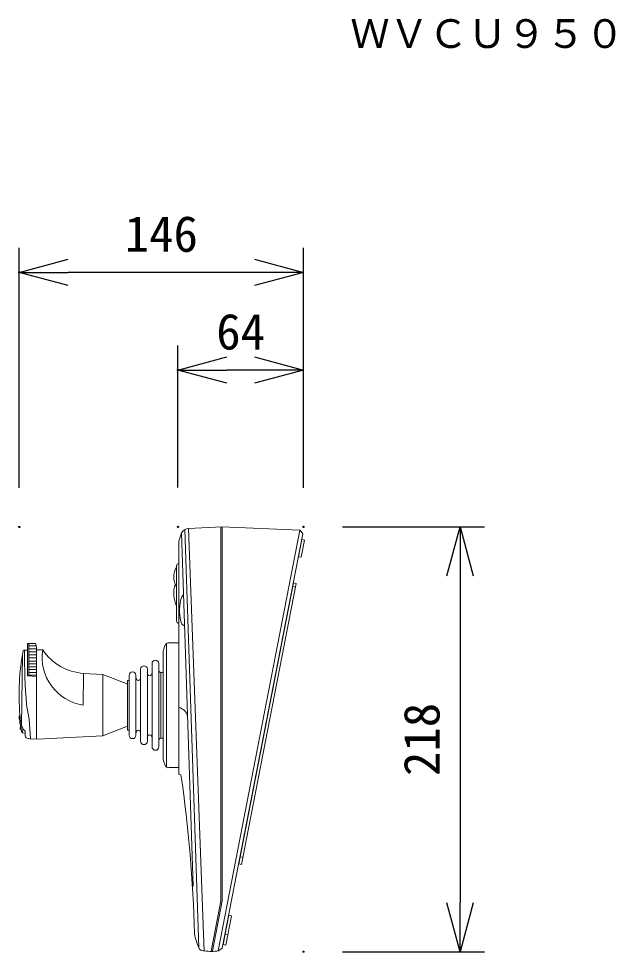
# Model space of a CAD drawing. Units: millimetres, scale not verified. Extents: x -63 to 62, y -56 to 57.
# Drawn here: x 29.68 to 60.17, y 0.9 to 48.57 of the extents above; entities that cross this region are included whole.
import ezdxf
from ezdxf.enums import TextEntityAlignment as Align

# ---------------------------------------------------------------- set-up
doc = ezdxf.new("R2010")
doc.units = ezdxf.units.MM
doc.header["$LTSCALE"] = 0.125
doc.header["$PDMODE"] = 32
doc.header["$PDSIZE"] = 0.0625
for name, color, linetype in [('0-0_0', 7, 'Continuous'), ('0-1_Defpoints', 7, 'Continuous'), ('0-4_TOUROKU', 7, 'Continuous'), ('0-5_SUNPO', 7, 'Continuous')]:
    doc.layers.add(name, color=color, linetype=linetype)
doc.layers.add('0-6_GAIKEI', color=1, linetype='Continuous', lineweight=18)
doc.styles.add('ＭＳ ゴシック', font='')
doc.styles.get('ＭＳ ゴシック').set_extended_font_data('MS Gothic')

# ---------------------------------------------------------------- blocks, each defined once
blk = doc.blocks.new('_Open30')
at = {"layer": '0-0_0'}
blk.add_line((0, 0), (-1, 0), dxfattribs=at)
blk.add_lwpolyline([(-1, 0.26795), (0, 0), (-1, -0.26795)], dxfattribs=at)
blk = doc.blocks.new('D2')
at = {"layer": '0-1_Defpoints'}
for p in [(231.3233, 343.9904), (231.3233, 335.9904), (237.7394, 335.9904)]:
    blk.add_point(p, dxfattribs=at)
at = {"layer": '0-5_SUNPO'}
for p, q in [((231.3233, 337.9904), (231.3233, 345.2404)), ((237.7394, 337.9904), (237.7394, 345.2404)), ((235.2394, 343.9904), (233.8233, 343.9904))]:
    blk.add_line(p, q, dxfattribs=at)
at = {"layer": '0-5_SUNPO', "xscale": 2.5, "yscale": 2.5, "rotation": 180}
blk.add_blockref('_Open30', (231.3233, 343.9904), dxfattribs=at)
at = {"layer": '0-5_SUNPO', "xscale": 2.5, "yscale": 2.5}
blk.add_blockref('_Open30', (237.7394, 343.9904), dxfattribs=at)
at = {"layer": '0-5_SUNPO', "style": 'ＭＳ ゴシック'}
blk.add_text('64', height=1.833, dxfattribs=at).set_placement((233.2813, 344.4904), align=Align.BOTTOM_LEFT)
blk = doc.blocks.new('D3')
at = {"layer": '0-1_Defpoints'}
for p in [(237.7394, 335.9791), (237.7394, 314.2933), (245.7394, 314.2933)]:
    blk.add_point(p, dxfattribs=at)
at = {"layer": '0-5_SUNPO'}
for p, q in [((239.7394, 335.9791), (246.9894, 335.9791)), ((245.7394, 333.4791), (245.7394, 316.7933)), ((239.7394, 314.2933), (246.9894, 314.2933))]:
    blk.add_line(p, q, dxfattribs=at)
at = {"layer": '0-5_SUNPO', "xscale": 2.5, "yscale": 2.5}
for p, rotation in [((245.7394, 335.9791), 90), ((245.7394, 314.2933), 270)]:
    blk.add_blockref('_Open30', p, dxfattribs=dict(at, rotation=rotation))
at = {"layer": '0-5_SUNPO', "style": 'ＭＳ ゴシック'}
blk.add_text('218', height=1.833, rotation=90, dxfattribs=at).set_placement((245.2394, 323.2612), align=Align.BOTTOM_LEFT)
blk = doc.blocks.new('D4')
at = {"layer": '0-1_Defpoints'}
for p in [(223.2156, 348.9791), (223.2156, 335.9791), (237.7394, 335.9791)]:
    blk.add_point(p, dxfattribs=at)
at = {"layer": '0-5_SUNPO'}
for p, q in [((223.2156, 337.9791), (223.2156, 350.2291)), ((237.7394, 337.9791), (237.7394, 350.2291)), ((235.2394, 348.9791), (225.7156, 348.9791))]:
    blk.add_line(p, q, dxfattribs=at)
at = {"layer": '0-5_SUNPO', "xscale": 2.5, "yscale": 2.5, "rotation": 180}
blk.add_blockref('_Open30', (223.2156, 348.9791), dxfattribs=at)
at = {"layer": '0-5_SUNPO', "xscale": 2.5, "yscale": 2.5}
blk.add_blockref('_Open30', (237.7394, 348.9791), dxfattribs=at)
at = {"layer": '0-5_SUNPO', "style": 'ＭＳ ゴシック'}
blk.add_text('146', height=1.833, dxfattribs=at).set_placement((228.6025, 349.4791), align=Align.BOTTOM_LEFT)

msp = doc.modelspace()

# ---------------------------------------------------------------- linework, layer by layer
at = {"layer": '0-6_GAIKEI'}
for p, q in [((38.8858, 1.1384), (38.1684, 22.4892)), ((39.1341, 1.842), (38.3558, 22.5474)), ((39.8803, 0.9831), (44.0556, 22.457)), ((40.018, 22.6282), (40.0177, 3.5349)), ((40.0861, 3.5352), (40.0861, 22.6282)), ((38.5948, 4.2713), (38.0108, 22.3145)), ((43.9867, 21.097), (44.1577, 21.9764)), ((44.2958, 21.9493), (44.1248, 21.0705)), ((44.1577, 21.9764), (44.2958, 21.9493)), ((44.1248, 21.0705), (43.9867, 21.097)), ((37.7485, 17.8123), (37.7484, 20.6416)), ((43.7272, 19.7611), (40.9383, 5.414)), ((41.0764, 5.3873), (43.8651, 19.7342)), ((43.6906, 19.5735), (43.8287, 19.5467)), ((43.8651, 19.7342), (43.7272, 19.7611)), ((30.2031, 15.0146), (30.2031, 16.6675)), ((30.2032, 16.5467), (30.5756, 16.5468)), ((30.2032, 16.3938), (30.5978, 16.3939)), ((30.2033, 16.2409), (30.5978, 16.241)), ((30.5957, 11.787), (30.5957, 16.4836)), ((37.2343, 16.6627), (37.2343, 10.366)), ((30.2034, 16.088), (30.5979, 16.0881)), ((30.2034, 15.9351), (30.5979, 15.9352)), ((30.2034, 15.7646), (30.5979, 15.7647)), ((30.2032, 15.6224), (30.5979, 15.6224)), ((30.2032, 15.4802), (30.5979, 15.4802)), ((30.2032, 15.338), (30.5979, 15.338)), ((30.2032, 15.1957), (30.5979, 15.1957)), ((30.2032, 15.0535), (30.5979, 15.0535)), ((32.9955, 15.1444), (32.9736, 13.526)), ((33.9818, 15.0887), (33.9818, 11.9466)), ((36.9525, 15.1996), (36.9524, 11.8308)), ((30.0917, 13.543), (30.2151, 12.8122)), ((30.2151, 12.8122), (30.2933, 11.804)), ((41.1471, 5.7507), (41.0088, 5.7773)), ((40.9383, 5.414), (41.0764, 5.3873)), ((39.5168, 0.959), (40.0177, 3.5349)), ((39.5851, 0.9593), (40.0861, 3.5352)), ((40.4294, 2.7943), (40.1376, 1.2939)), ((40.2754, 1.267), (40.5672, 2.7677)), ((40.5672, 2.7677), (40.4294, 2.7943)), ((39.1582, 0.9802), (39.1341, 1.842)), ((40.2422, 1.8332), (40.3801, 1.8064)), ((40.1376, 1.2939), (40.2754, 1.267))]:
    msp.add_line(p, q, dxfattribs=at)
at = {"layer": '0-6_GAIKEI', "color": 7}
for p, q in [((40.0861, 22.6282), (38.3558, 22.5474)), ((44.0556, 22.457), (40.0861, 22.6282)), ((44.0666, 22.4565), (44.2088, 22.2758)), ((38.0108, 22.3145), (37.8681, 21.9012)), ((40.0871, 1.1123), (44.2088, 22.2758)), ((37.8681, 21.9012), (37.868, 9.9799)), ((37.868, 16.6966), (37.3086, 16.6942)), ((30.1421, 16.3342), (29.9827, 16.3323)), ((30.1421, 16.6683), (30.1419, 15.0213)), ((30.5371, 16.6685), (30.1421, 16.6683)), ((30.5371, 16.6685), (30.5957, 16.4836)), ((30.915, 16.3406), (30.5979, 16.344)), ((29.8373, 12.4706), (29.8819, 16.1305)), ((37.0625, 10.8981), (37.0625, 16.1288)), ((35.9152, 15.3626), (35.9152, 11.6772)), ((36.2585, 11.6773), (36.2585, 15.3627)), ((36.4986, 15.6532), (36.4984, 11.3869)), ((36.8422, 11.3868), (36.8421, 15.6532)), ((30.1419, 15.0213), (30.5957, 14.9875)), ((33.9818, 15.0887), (32.9987, 15.144)), ((33.9818, 15.0887), (35.2587, 14.5846)), ((35.2517, 12.2445), (35.2519, 14.7837)), ((35.2519, 14.7837), (35.3319, 14.7837)), ((35.3319, 15.0587), (35.3319, 11.9814)), ((35.6754, 11.9811), (35.6756, 15.0589)), ((29.7124, 12.9538), (29.7068, 12.8193)), ((29.7405, 12.7104), (29.7354, 12.5759)), ((29.7714, 12.472), (29.7667, 12.3287)), ((35.2518, 12.4448), (33.9818, 11.9466)), ((30.017, 12.095), (29.8623, 12.1042)), ((29.8857, 12.1042), (29.8894, 12.3448)), ((30.0123, 12.1865), (30.0162, 12.1904)), ((30.0162, 12.1904), (30.0158, 11.955)), ((33.9818, 11.9466), (30.6377, 11.7899)), ((35.3319, 12.2445), (35.2517, 12.2445)), ((30.6377, 11.7899), (30.2933, 11.804)), ((37.353, 10.3301), (37.868, 10.3303)), ((37.868, 9.9799), (37.9775, 9.9544)), ((40.0871, 1.1123), (39.8932, 0.9706))]:
    msp.add_line(p, q, dxfattribs=at)
for centre, radius, start, end in [((38.4409, 22.0493), 0.5053, 99.69915, 148.34576), ((37.3223, 16.5733), 0.1294, 76.26427, 152.59136), ((42.717, 14.0312), 13.0106, 169.94564, 184.3959), ((29.9798, 16.2263), 0.106, 88.43228, 133.97928), ((33.1721, 17.859), 2.7203, 213.92845, 266.27642), ((37.8921, 16.1631), 0.8302, 145.54531, 182.21957), ((36.6703, 15.6422), 0.1719, 0.02267, 180.02267), ((36.0871, 15.3519), 0.1719, 0.02267, 180.02267), ((36.9214, 15.2883), 0.0793, 180.50471, 252.07408), ((35.5038, 15.0477), 0.1719, 0.02267, 180.02267), ((37.0187, 15.5987), 0.4046, 252.49202, 276.21025), ((29.7548, 12.955), 0.0424, 101.04588, 181.6345), ((34.0471, 13.423), 4.3201, 185.16693, 190.82349), ((29.7812, 12.8261), 0.0747, 185.23166, 261.62097), ((29.8058, 12.5806), 0.0706, 183.79359, 261.07513), ((29.7832, 12.7115), 0.0427, 93.97896, 181.43814), ((29.8188, 12.4695), 0.0474, 83.80518, 177.07883), ((30.4652, 12.6806), 0.6648, 185.94418, 227.51533), ((30.2693, 12.3046), 0.4537, 161.51985, 206.21351), ((29.8227, 12.3306), 0.0565, 173.07705, 263.87946), ((30.12, 11.9468), 0.1046, 175.50355, 240.85304), ((35.5038, 11.9813), 0.1719, 179.97733, 359.97733), ((30.2944, 12.3231), 0.5191, 244.27798, 269.87631), ((36.0871, 11.6771), 0.1719, 179.97733, 359.97733), ((36.9214, 11.7407), 0.0793, 107.92592, 179.49529), ((37.0187, 11.4304), 0.4046, 83.78975, 107.50798), ((36.6703, 11.3868), 0.1719, 179.97733, 359.97733), ((37.8921, 10.8659), 0.8302, 177.78043, 214.45469), ((37.3223, 10.4558), 0.1294, 207.40864, 283.73573), ((-28.9482, 0.1933), 67.6337, 1.40947, 8.29803), ((41.2361, 2.2684), 2.6037, 189.09296, 207.71196), ((39.147, 1.2755), 0.3068, 225.25908, 276.70479), ((39.5391, 3.8701), 2.9211, 262.99359, 276.96252)]:
    msp.add_arc(centre, radius, start, end, dxfattribs=at)
at = {"layer": '0-6_GAIKEI'}
for centre, radius, start, end in [((38.5523, 20.0697), 0.9469, 148.08515, 211.91485), ((37.8538, 20.6409), 0.1054, 80.37766, 179.6561), ((39.1899, 19.2217), 1.5802, 163.16992, 204.18475), ((37.8538, 17.8127), 0.1053, 180.22708, 279.53982), ((60.1339, 16.1135), 30.152, 179.58416, 184.89037), ((33.3361, 15.9513), 2.4522, 170.86428, 261.49943), ((37.7499, 12.8382), 0.5741, 10.64148, 78.12559)]:
    msp.add_arc(centre, radius, start, end, dxfattribs=at)
msp.add_ellipse((38.1403, 18.3823), major_axis=(-0.0078, -0.7902), ratio=0.302366, start_param=3.2893989, end_param=6.4126563, dxfattribs=at)
at = {"layer": '0-6_GAIKEI', "color": 7}
for centre, major_axis in [((35.7963, 14.9435), (0.0028, -0.1582)), ((36.3784, 15.1787), (0.0028, -0.1582)), ((35.7963, 12.0855), (0.0028, 0.1582)), ((36.3784, 11.8503), (0.0028, 0.1582))]:
    msp.add_ellipse(centre, major_axis=major_axis, ratio=0.758773, start_param=4.7105109, end_param=7.9070397, dxfattribs=at)

# ---------------------------------------------------------------- block references
at = {"layer": '0-5_SUNPO'}
for name in ['D4', 'D2', 'D3']:
    msp.add_blockref(name, (-193.5007, -313.3622), dxfattribs=at)

# ---------------------------------------------------------------- texts
at = {"layer": '0-4_TOUROKU', "style": 'ＭＳ ゴシック'}
msp.add_text('ＷＶＣＵ９５０', height=1.466, dxfattribs=at).set_placement((46.6326, 46.6379), align=Align.BOTTOM_LEFT)

doc.saveas('drawing.dxf')
